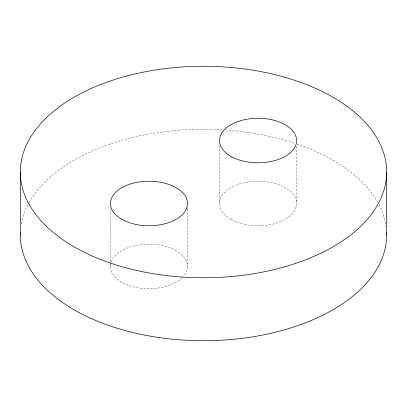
<?xml version="1.0" encoding="UTF-8"?>
<svg xmlns="http://www.w3.org/2000/svg" width="407" height="407" viewBox="0 0 407 407"><rect width="100%" height="100%" fill="white"/><g stroke="black" fill="none" stroke-linecap="round" stroke-linejoin="round"><path stroke-width="0.31" stroke-dasharray="2.04 1.53" d="M296.586 146.205L296.586 203.5M219.47 145.574L219.47 203.5M187.53 208.537L187.53 266.463M110.414 209.167L110.414 266.463M111.06 262.403A38.558 22.263 0 0 1 161.024 245.319A38.558 22.263 0 0 1 183.649 276.195M182.361 277.594A38.558 22.263 0 0 1 136.096 287.449A38.558 22.263 0 0 1 110.887 262.978M21.398 223.677A183.15 105.739 0 0 1 27.946 204.843M29.131 202.64A183.15 105.739 0 0 1 223.026 129.843M225.534 130.011A183.15 105.739 0 0 1 295.075 143.406M296.896 144.022A183.15 105.739 0 0 1 377.869 202.64M379.054 204.843A183.15 105.739 0 0 1 386.101 226.811M230.764 219.241A38.558 22.263 0 0 0 295.273 209.264A38.558 22.263 0 0 0 248.051 182A38.558 22.263 0 0 0 230.764 219.241"/><path stroke-width="0.61" d="M386.65 172.019A183.15 105.739 0 0 1 111.925 263.594A183.15 105.739 0 0 1 111.925 80.444A183.15 105.739 0 0 1 386.65 172.019L386.65 234.981M20.35 172.019L20.35 234.981M386.619 233.099A183.15 105.739 0 0 1 203.5 340.725A183.15 105.739 0 0 1 20.381 233.099M230.764 156.278A38.558 22.263 0 0 0 295.273 146.296A38.558 22.263 0 0 0 248.051 119.032A38.558 22.263 0 0 0 230.764 156.278M121.708 219.241A38.558 22.263 0 0 0 186.213 209.259A38.558 22.263 0 0 0 138.99 181.995A38.558 22.263 0 0 0 121.708 219.241"/></g></svg>
